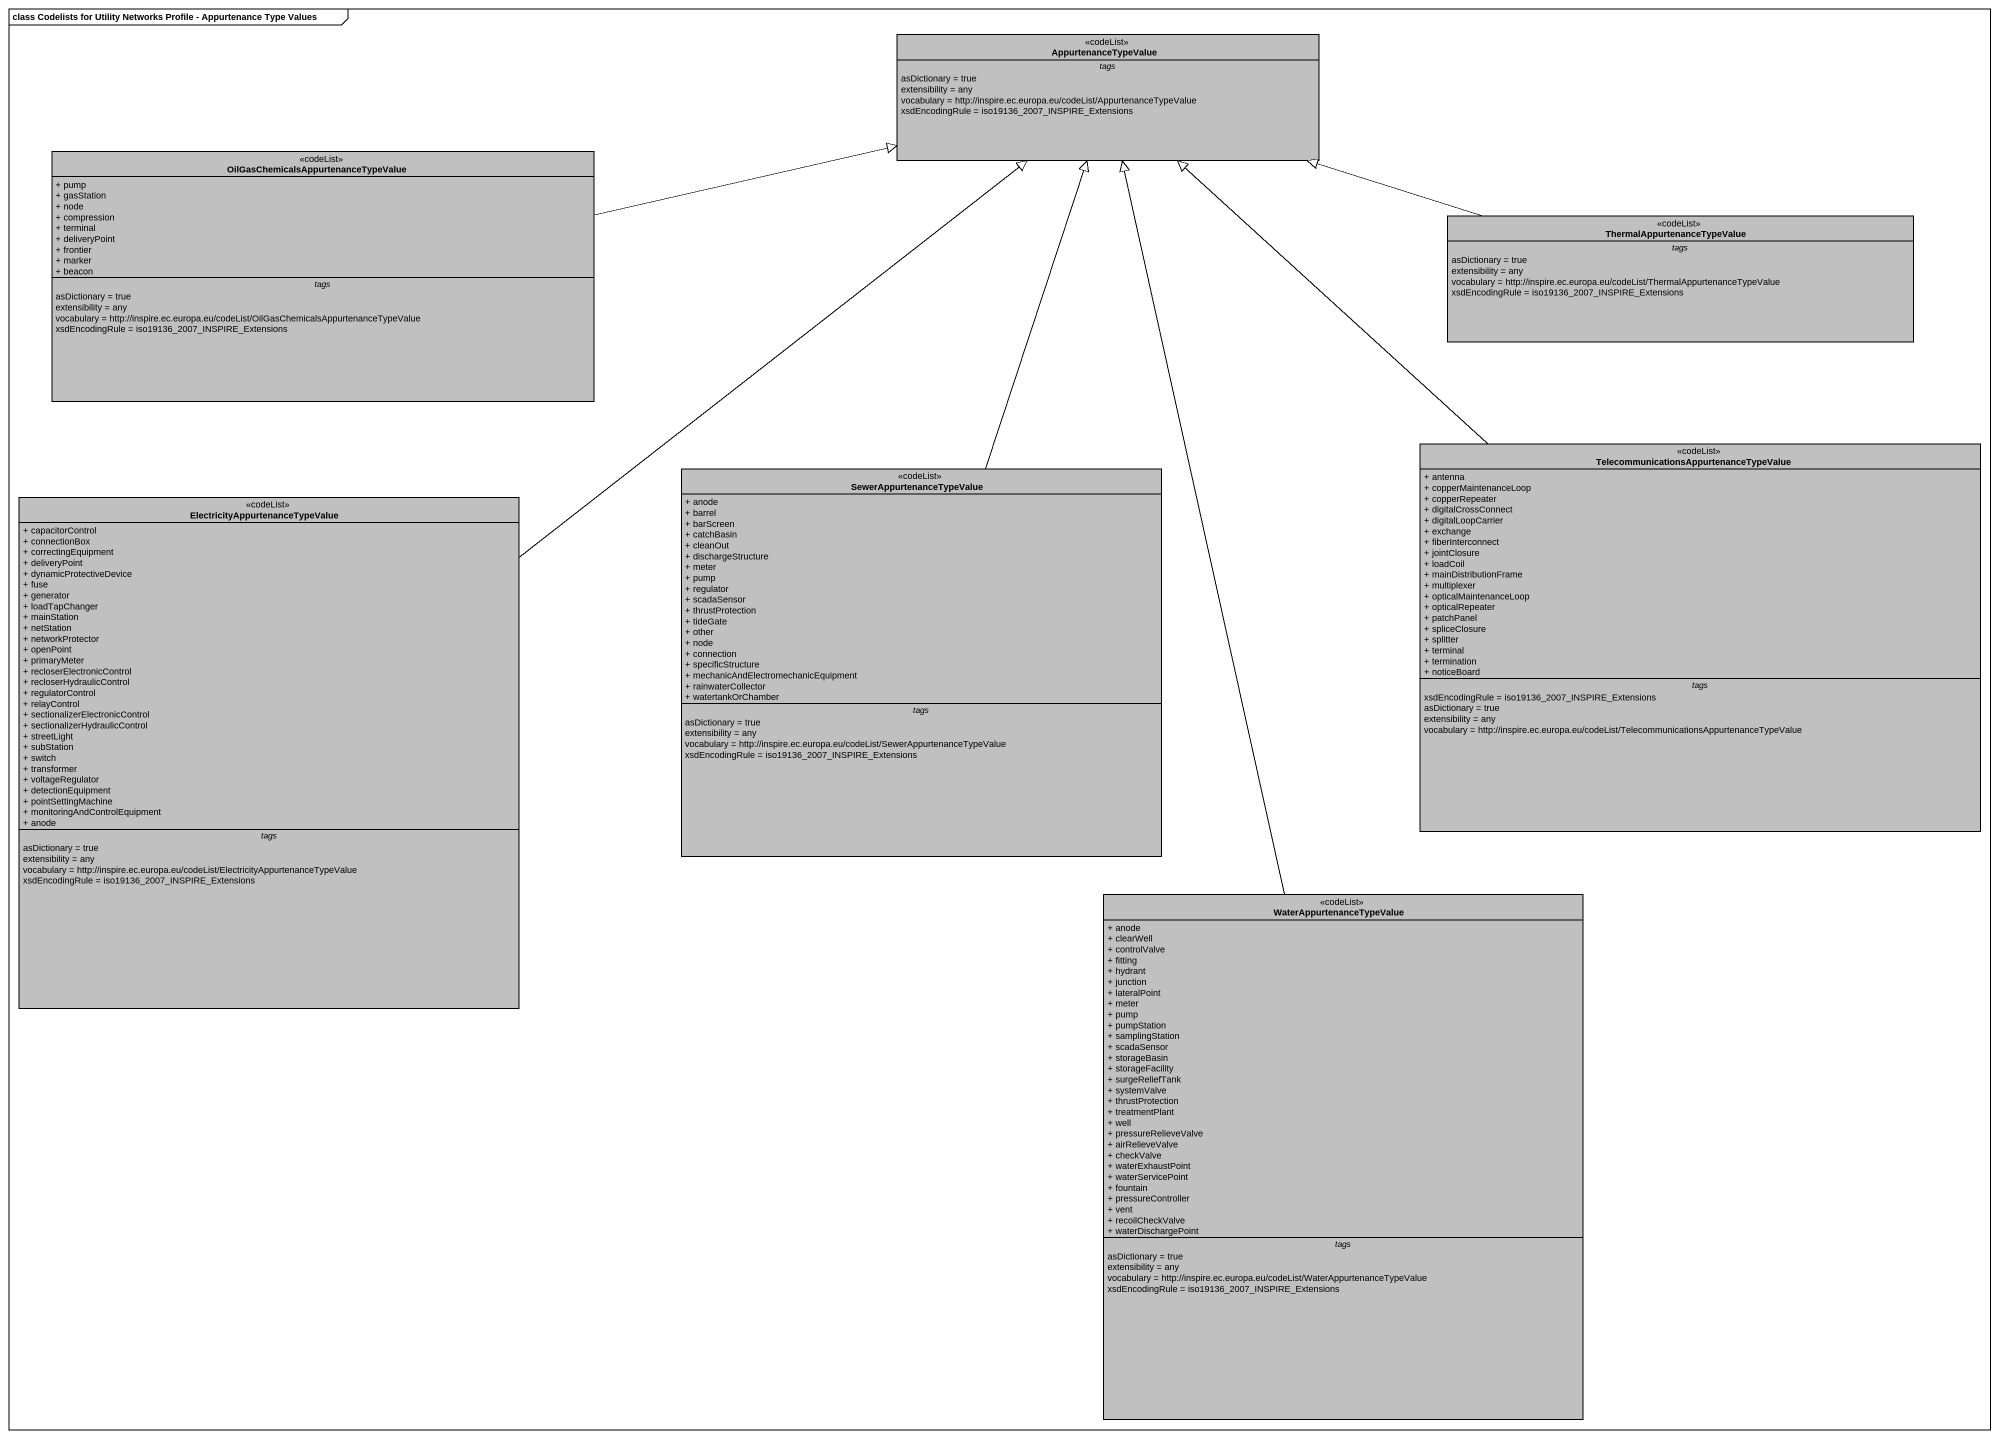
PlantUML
@startuml
mainframe class Codelists for Utility Networks Profile - Appurtenance Type Values
hide circle
hide empty members
skinparam classAttributeIconSize 0
class AppurtenanceTypeValue <<codeList>> #C0C0C0 {
  -- tags --
  asDictionary = true
  extensibility = any
  vocabulary = http://inspire.ec.europa.eu/codeList/AppurtenanceTypeValue
  xsdEncodingRule = iso19136_2007_INSPIRE_Extensions
}
class "OilGasChemicalsAppurtenanceTypeValue" as OilGasChemicalsAppurtenanceT <<codeList>> #C0C0C0 {
  + pump
  + gasStation
  + node
  + compression
  + terminal
  + deliveryPoint
  + frontier
  + marker
  + beacon
  -- tags --
  asDictionary = true
  extensibility = any
  vocabulary = http://inspire.ec.europa.eu/codeList/OilGasChemicalsAppurtenanceTypeValue
  xsdEncodingRule = iso19136_2007_INSPIRE_Extensions
}
class ThermalAppurtenanceTypeValue <<codeList>> #C0C0C0 {
  -- tags --
  asDictionary = true
  extensibility = any
  vocabulary = http://inspire.ec.europa.eu/codeList/ThermalAppurtenanceTypeValue
  xsdEncodingRule = iso19136_2007_INSPIRE_Extensions
}
class SewerAppurtenanceTypeValue <<codeList>> #C0C0C0 {
  + anode
  + barrel
  + barScreen
  + catchBasin
  + cleanOut
  + dischargeStructure
  + meter
  + pump
  + regulator
  + scadaSensor
  + thrustProtection
  + tideGate
  + other
  + node
  + connection
  + specificStructure
  + mechanicAndElectromechanicEquipment
  + rainwaterCollector
  + watertankOrChamber
  -- tags --
  asDictionary = true
  extensibility = any
  vocabulary = http://inspire.ec.europa.eu/codeList/SewerAppurtenanceTypeValue
  xsdEncodingRule = iso19136_2007_INSPIRE_Extensions
}
class "TelecommunicationsAppurtenanceTypeValue" as TelecommunicationsAppurtenan <<codeList>> #C0C0C0 {
  + antenna
  + copperMaintenanceLoop
  + copperRepeater
  + digitalCrossConnect
  + digitalLoopCarrier
  + exchange
  + fiberInterconnect
  + jointClosure
  + loadCoil
  + mainDistributionFrame
  + multiplexer
  + opticalMaintenanceLoop
  + opticalRepeater
  + patchPanel
  + spliceClosure
  + splitter
  + terminal
  + termination
  + noticeBoard
  -- tags --
  xsdEncodingRule = iso19136_2007_INSPIRE_Extensions
  asDictionary = true
  extensibility = any
  vocabulary = http://inspire.ec.europa.eu/codeList/TelecommunicationsAppurtenanceTypeValue
}
class "ElectricityAppurtenanceTypeValue" as ElectricityAppurtenanceTypeV <<codeList>> #C0C0C0 {
  + capacitorControl
  + connectionBox
  + correctingEquipment
  + deliveryPoint
  + dynamicProtectiveDevice
  + fuse
  + generator
  + loadTapChanger
  + mainStation
  + netStation
  + networkProtector
  + openPoint
  + primaryMeter
  + recloserElectronicControl
  + recloserHydraulicControl
  + regulatorControl
  + relayControl
  + sectionalizerElectronicControl
  + sectionalizerHydraulicControl
  + streetLight
  + subStation
  + switch
  + transformer
  + voltageRegulator
  + detectionEquipment
  + pointSettingMachine
  + monitoringAndControlEquipment
  + anode
  -- tags --
  asDictionary = true
  extensibility = any
  vocabulary = http://inspire.ec.europa.eu/codeList/ElectricityAppurtenanceTypeValue
  xsdEncodingRule = iso19136_2007_INSPIRE_Extensions
}
class WaterAppurtenanceTypeValue <<codeList>> #C0C0C0 {
  + anode
  + clearWell
  + controlValve
  + fitting
  + hydrant
  + junction
  + lateralPoint
  + meter
  + pump
  + pumpStation
  + samplingStation
  + scadaSensor
  + storageBasin
  + storageFacility
  + surgeReliefTank
  + systemValve
  + thrustProtection
  + treatmentPlant
  + well
  + pressureRelieveValve
  + airRelieveValve
  + checkValve
  + waterExhaustPoint
  + waterServicePoint
  + fountain
  + pressureController
  + vent
  + recoilCheckValve
  + waterDischargePoint
  -- tags --
  asDictionary = true
  extensibility = any
  vocabulary = http://inspire.ec.europa.eu/codeList/WaterAppurtenanceTypeValue
  xsdEncodingRule = iso19136_2007_INSPIRE_Extensions
}
OilGasChemicalsAppurtenanceT -right-|> AppurtenanceTypeValue
ThermalAppurtenanceTypeValue -left-|> AppurtenanceTypeValue
SewerAppurtenanceTypeValue -up-|> AppurtenanceTypeValue
TelecommunicationsAppurtenan -up-|> AppurtenanceTypeValue
ElectricityAppurtenanceTypeV -up-|> AppurtenanceTypeValue
WaterAppurtenanceTypeValue -up-|> AppurtenanceTypeValue
@enduml
